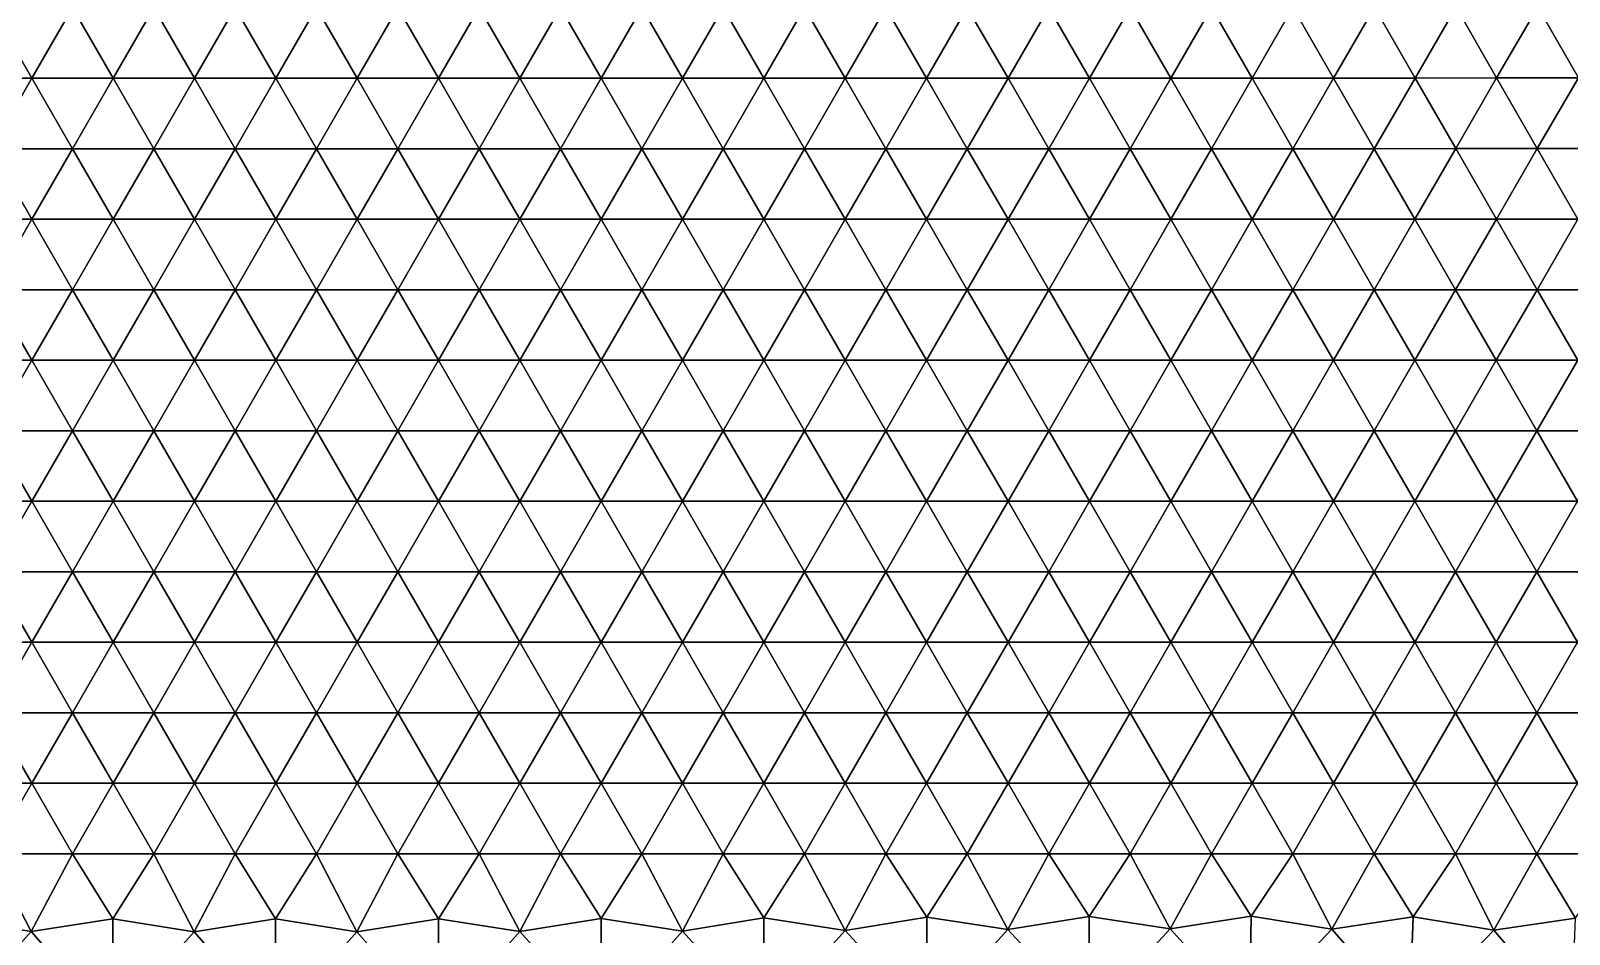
# Model space of a CAD drawing. Header units: metres. Extents: x 1 to 72, y -280 to 0.
# Drawn here: x 8.298 to 12.08, y -7.698 to -5.478 of the extents above; entities that cross this region are included whole.
import ezdxf

# ---------------------------------------------------------------- set-up
doc = ezdxf.new("R2010")
doc.units = ezdxf.units.M

msp = doc.modelspace()

# ---------------------------------------------------------------- linework, layer by layer
at = {"layer": 'layer', "color": 0}
for points in [[(8.10005, -5.5947), (8.30006, -5.59471), (8.20012, -5.42145)], [(8.20012, -5.42145), (8.30006, -5.59471), (8.40013, -5.42147)], [(8.30006, -5.59471), (8.50005, -5.59472), (8.40013, -5.42147)], [(8.40013, -5.42147), (8.50005, -5.59472), (8.60011, -5.42149)], [(8.50005, -5.59472), (8.70004, -5.59472), (8.60011, -5.42149)], [(8.60011, -5.42149), (8.70004, -5.59472), (8.80008, -5.4215)], [(8.70004, -5.59472), (8.90003, -5.59473), (8.80008, -5.4215)], [(8.80008, -5.4215), (8.90003, -5.59473), (9.00004, -5.42151)], [(8.90003, -5.59473), (9.10001, -5.59473), (9.00004, -5.42151)], [(9.00004, -5.42151), (9.10001, -5.59473), (9.2, -5.4215)], [(9.10001, -5.59473), (9.29999, -5.59472), (9.2, -5.4215)], [(9.2, -5.4215), (9.29999, -5.59472), (9.39997, -5.42149)], [(9.29999, -5.59472), (9.49998, -5.59472), (9.39997, -5.42149)], [(9.39997, -5.42149), (9.49998, -5.59472), (9.59995, -5.42148)], [(9.49998, -5.59472), (9.69998, -5.59471), (9.59995, -5.42148)], [(9.59995, -5.42148), (9.69998, -5.59471), (9.79995, -5.42147)], [(9.69998, -5.59471), (9.89998, -5.59471), (9.79995, -5.42147)], [(9.79995, -5.42147), (9.89998, -5.59471), (9.99995, -5.42147)], [(9.89998, -5.59471), (10.1, -5.59471), (9.99995, -5.42147)], [(9.99995, -5.42147), (10.1, -5.59471), (10.2, -5.42147)], [(10.1, -5.59471), (10.3, -5.59471), (10.2, -5.42147)], [(10.2, -5.42147), (10.3, -5.59471), (10.4, -5.42148)], [(10.3, -5.59471), (10.5, -5.59471), (10.4, -5.42148)], [(10.4, -5.42148), (10.5, -5.59471), (10.6, -5.42147)], [(10.5, -5.59471), (10.7, -5.5947), (10.6, -5.42147)], [(10.6, -5.42147), (10.7, -5.5947), (10.8, -5.42145)], [(10.7, -5.5947), (10.9, -5.59468), (10.8, -5.42145)], [(10.8, -5.42145), (10.9, -5.59468), (11, -5.42139)], [(10.9, -5.59468), (11.1001, -5.59463), (11, -5.42139)], [(11, -5.42139), (11.1001, -5.59463), (11.2001, -5.42129)], [(11.1001, -5.59463), (11.3001, -5.59454), (11.2001, -5.42129)], [(11.2001, -5.42129), (11.3001, -5.59454), (11.4003, -5.4211)], [(11.3001, -5.59454), (11.5003, -5.5944), (11.4003, -5.4211)], [(11.4003, -5.4211), (11.5003, -5.5944), (11.6007, -5.42078)], [(11.5003, -5.5944), (11.7007, -5.59418), (11.6007, -5.42078)], [(11.6007, -5.42078), (11.7007, -5.59418), (11.8014, -5.42031)], [(11.7007, -5.59418), (11.9012, -5.59391), (11.8014, -5.42031)], [(11.8014, -5.42031), (11.9012, -5.59391), (12.0026, -5.41982)], [(11.9012, -5.59391), (12.1021, -5.59366), (12.0026, -5.41982)], [(12.0026, -5.41982), (12.1021, -5.59366), (12.2041, -5.41961)], [(8.10005, -5.5947), (8.20003, -5.76793), (8.30006, -5.59471)], [(8.20003, -5.76793), (8.40003, -5.76793), (8.30006, -5.59471)], [(8.30006, -5.59471), (8.40003, -5.76793), (8.50005, -5.59472)], [(8.40003, -5.76793), (8.60002, -5.76794), (8.50005, -5.59472)], [(8.50005, -5.59472), (8.60002, -5.76794), (8.70004, -5.59472)], [(8.60002, -5.76794), (8.80001, -5.76794), (8.70004, -5.59472)], [(8.70004, -5.59472), (8.80001, -5.76794), (8.90003, -5.59473)], [(8.80001, -5.76794), (9.00001, -5.76794), (8.90003, -5.59473)], [(8.90003, -5.59473), (9.00001, -5.76794), (9.10001, -5.59473)], [(9.00001, -5.76794), (9.2, -5.76794), (9.10001, -5.59473)], [(9.10001, -5.59473), (9.2, -5.76794), (9.29999, -5.59472)], [(9.2, -5.76794), (9.39999, -5.76794), (9.29999, -5.59472)], [(9.29999, -5.59472), (9.39999, -5.76794), (9.49998, -5.59472)], [(9.39999, -5.76794), (9.59999, -5.76794), (9.49998, -5.59472)], [(9.49998, -5.59472), (9.59999, -5.76794), (9.69998, -5.59471)], [(9.59999, -5.76794), (9.79999, -5.76793), (9.69998, -5.59471)], [(9.69998, -5.59471), (9.79999, -5.76793), (9.89998, -5.59471)], [(9.79999, -5.76793), (9.99999, -5.76793), (9.89998, -5.59471)], [(9.89998, -5.59471), (9.99999, -5.76793), (10.1, -5.59471)], [(9.99999, -5.76793), (10.2, -5.76793), (10.1, -5.59471)], [(10.1, -5.59471), (10.2, -5.76793), (10.3, -5.59471)], [(10.2, -5.76793), (10.4, -5.76793), (10.3, -5.59471)], [(10.3, -5.59471), (10.4, -5.76793), (10.5, -5.59471)], [(10.4, -5.76793), (10.6, -5.76793), (10.5, -5.59471)], [(10.5, -5.59471), (10.6, -5.76793), (10.7, -5.5947)], [(10.6, -5.76793), (10.8, -5.76792), (10.7, -5.5947)], [(10.7, -5.5947), (10.8, -5.76792), (10.9, -5.59468)], [(10.8, -5.76792), (11, -5.7679), (10.9, -5.59468)], [(10.9, -5.59468), (11, -5.7679), (11.1001, -5.59463)], [(11, -5.7679), (11.2001, -5.76786), (11.1001, -5.59463)], [(11.1001, -5.59463), (11.2001, -5.76786), (11.3001, -5.59454)], [(11.2001, -5.76786), (11.4002, -5.76779), (11.3001, -5.59454)], [(11.3001, -5.59454), (11.4002, -5.76779), (11.5003, -5.5944)], [(11.4002, -5.76779), (11.6003, -5.76769), (11.5003, -5.5944)], [(11.5003, -5.5944), (11.6003, -5.76769), (11.7007, -5.59418)], [(11.6003, -5.76769), (11.8006, -5.76755), (11.7007, -5.59418)], [(11.7007, -5.59418), (11.8006, -5.76755), (11.9012, -5.59391)], [(11.8006, -5.76755), (12.001, -5.76739), (11.9012, -5.59391)], [(11.9012, -5.59391), (12.001, -5.76739), (12.1021, -5.59366)], [(12.001, -5.76739), (12.2017, -5.76716), (12.1021, -5.59366)], [(8.10001, -5.94115), (8.30001, -5.94115), (8.20003, -5.76793)], [(8.20003, -5.76793), (8.30001, -5.94115), (8.40003, -5.76793)], [(8.30001, -5.94115), (8.50001, -5.94115), (8.40003, -5.76793)], [(8.40003, -5.76793), (8.50001, -5.94115), (8.60002, -5.76794)], [(8.50001, -5.94115), (8.70001, -5.94115), (8.60002, -5.76794)], [(8.60002, -5.76794), (8.70001, -5.94115), (8.80001, -5.76794)], [(8.70001, -5.94115), (8.9, -5.94115), (8.80001, -5.76794)], [(8.80001, -5.76794), (8.9, -5.94115), (9.00001, -5.76794)], [(8.9, -5.94115), (9.1, -5.94115), (9.00001, -5.76794)], [(9.00001, -5.76794), (9.1, -5.94115), (9.2, -5.76794)], [(9.1, -5.94115), (9.3, -5.94115), (9.2, -5.76794)], [(9.2, -5.76794), (9.3, -5.94115), (9.39999, -5.76794)], [(9.3, -5.94115), (9.5, -5.94115), (9.39999, -5.76794)], [(9.39999, -5.76794), (9.5, -5.94115), (9.59999, -5.76794)], [(9.5, -5.94115), (9.7, -5.94115), (9.59999, -5.76794)], [(9.59999, -5.76794), (9.7, -5.94115), (9.79999, -5.76793)], [(9.7, -5.94115), (9.9, -5.94115), (9.79999, -5.76793)], [(9.79999, -5.76793), (9.9, -5.94115), (9.99999, -5.76793)], [(9.9, -5.94115), (10.1, -5.94115), (9.99999, -5.76793)], [(9.99999, -5.76793), (10.1, -5.94115), (10.2, -5.76793)], [(10.1, -5.94115), (10.3, -5.94115), (10.2, -5.76793)], [(10.2, -5.76793), (10.3, -5.94115), (10.4, -5.76793)], [(10.3, -5.94115), (10.5, -5.94114), (10.4, -5.76793)], [(10.4, -5.76793), (10.5, -5.94114), (10.6, -5.76793)], [(10.5, -5.94114), (10.7, -5.94114), (10.6, -5.76793)], [(10.6, -5.76793), (10.7, -5.94114), (10.8, -5.76792)], [(10.7, -5.94114), (10.9, -5.94113), (10.8, -5.76792)], [(10.8, -5.76792), (10.9, -5.94113), (11, -5.7679)], [(10.9, -5.94113), (11.1, -5.94111), (11, -5.7679)], [(11, -5.7679), (11.1, -5.94111), (11.2001, -5.76786)], [(11.1, -5.94111), (11.3001, -5.94108), (11.2001, -5.76786)], [(11.2001, -5.76786), (11.3001, -5.94108), (11.4002, -5.76779)], [(11.3001, -5.94108), (11.5001, -5.94104), (11.4002, -5.76779)], [(11.4002, -5.76779), (11.5001, -5.94104), (11.6003, -5.76769)], [(11.5001, -5.94104), (11.7003, -5.94097), (11.6003, -5.76769)], [(11.6003, -5.76769), (11.7003, -5.94097), (11.8006, -5.76755)], [(11.7003, -5.94097), (11.9005, -5.94088), (11.8006, -5.76755)], [(11.8006, -5.76755), (11.9005, -5.94088), (12.001, -5.76739)], [(11.9005, -5.94088), (12.1009, -5.94074), (12.001, -5.76739)], [(12.001, -5.76739), (12.1009, -5.94074), (12.2017, -5.76716)], [(8.10001, -5.94115), (8.20001, -6.11436), (8.30001, -5.94115)], [(8.20001, -6.11436), (8.4, -6.11436), (8.30001, -5.94115)], [(8.30001, -5.94115), (8.4, -6.11436), (8.50001, -5.94115)], [(8.4, -6.11436), (8.6, -6.11436), (8.50001, -5.94115)], [(8.50001, -5.94115), (8.6, -6.11436), (8.70001, -5.94115)], [(8.6, -6.11436), (8.8, -6.11436), (8.70001, -5.94115)], [(8.70001, -5.94115), (8.8, -6.11436), (8.9, -5.94115)], [(8.8, -6.11436), (9, -6.11436), (8.9, -5.94115)], [(8.9, -5.94115), (9, -6.11436), (9.1, -5.94115)], [(9, -6.11436), (9.2, -6.11436), (9.1, -5.94115)], [(9.1, -5.94115), (9.2, -6.11436), (9.3, -5.94115)], [(9.2, -6.11436), (9.4, -6.11436), (9.3, -5.94115)], [(9.3, -5.94115), (9.4, -6.11436), (9.5, -5.94115)], [(9.4, -6.11436), (9.6, -6.11436), (9.5, -5.94115)], [(9.5, -5.94115), (9.6, -6.11436), (9.7, -5.94115)], [(9.6, -6.11436), (9.8, -6.11436), (9.7, -5.94115)], [(9.7, -5.94115), (9.8, -6.11436), (9.9, -5.94115)], [(9.8, -6.11436), (10, -6.11436), (9.9, -5.94115)], [(9.9, -5.94115), (10, -6.11436), (10.1, -5.94115)], [(10, -6.11436), (10.2, -6.11436), (10.1, -5.94115)], [(10.1, -5.94115), (10.2, -6.11436), (10.3, -5.94115)], [(10.2, -6.11436), (10.4, -6.11435), (10.3, -5.94115)], [(10.3, -5.94115), (10.4, -6.11435), (10.5, -5.94114)], [(10.4, -6.11435), (10.6, -6.11435), (10.5, -5.94114)], [(10.5, -5.94114), (10.6, -6.11435), (10.7, -5.94114)], [(10.6, -6.11435), (10.8, -6.11435), (10.7, -5.94114)], [(10.7, -5.94114), (10.8, -6.11435), (10.9, -5.94113)], [(10.8, -6.11435), (11, -6.11434), (10.9, -5.94113)], [(10.9, -5.94113), (11, -6.11434), (11.1, -5.94111)], [(11, -6.11434), (11.2, -6.11433), (11.1, -5.94111)], [(11.1, -5.94111), (11.2, -6.11433), (11.3001, -5.94108)], [(11.2, -6.11433), (11.4001, -6.11431), (11.3001, -5.94108)], [(11.3001, -5.94108), (11.4001, -6.11431), (11.5001, -5.94104)], [(11.4001, -6.11431), (11.6001, -6.11428), (11.5001, -5.94104)], [(11.5001, -5.94104), (11.6001, -6.11428), (11.7003, -5.94097)], [(11.6001, -6.11428), (11.8002, -6.11423), (11.7003, -5.94097)], [(11.7003, -5.94097), (11.8002, -6.11423), (11.9005, -5.94088)], [(11.8002, -6.11423), (12.0004, -6.11415), (11.9005, -5.94088)], [(11.9005, -5.94088), (12.0004, -6.11415), (12.1009, -5.94074)], [(12.0004, -6.11415), (12.2008, -6.11403), (12.1009, -5.94074)], [(8.1, -6.28756), (8.3, -6.28756), (8.20001, -6.11436)], [(8.20001, -6.11436), (8.3, -6.28756), (8.4, -6.11436)], [(8.3, -6.28756), (8.5, -6.28756), (8.4, -6.11436)], [(8.4, -6.11436), (8.5, -6.28756), (8.6, -6.11436)], [(8.5, -6.28756), (8.7, -6.28756), (8.6, -6.11436)], [(8.6, -6.11436), (8.7, -6.28756), (8.8, -6.11436)], [(8.7, -6.28756), (8.9, -6.28756), (8.8, -6.11436)], [(8.8, -6.11436), (8.9, -6.28756), (9, -6.11436)], [(8.9, -6.28756), (9.1, -6.28756), (9, -6.11436)], [(9, -6.11436), (9.1, -6.28756), (9.2, -6.11436)], [(9.1, -6.28756), (9.3, -6.28756), (9.2, -6.11436)], [(9.2, -6.11436), (9.3, -6.28756), (9.4, -6.11436)], [(9.3, -6.28756), (9.5, -6.28756), (9.4, -6.11436)], [(9.4, -6.11436), (9.5, -6.28756), (9.6, -6.11436)], [(9.5, -6.28756), (9.7, -6.28756), (9.6, -6.11436)], [(9.6, -6.11436), (9.7, -6.28756), (9.8, -6.11436)], [(9.7, -6.28756), (9.9, -6.28756), (9.8, -6.11436)], [(9.8, -6.11436), (9.9, -6.28756), (10, -6.11436)], [(9.9, -6.28756), (10.1, -6.28756), (10, -6.11436)], [(10, -6.11436), (10.1, -6.28756), (10.2, -6.11436)], [(10.1, -6.28756), (10.3, -6.28756), (10.2, -6.11436)], [(10.2, -6.11436), (10.3, -6.28756), (10.4, -6.11435)], [(10.3, -6.28756), (10.5, -6.28756), (10.4, -6.11435)], [(10.4, -6.11435), (10.5, -6.28756), (10.6, -6.11435)], [(10.5, -6.28756), (10.7, -6.28756), (10.6, -6.11435)], [(10.6, -6.11435), (10.7, -6.28756), (10.8, -6.11435)], [(10.7, -6.28756), (10.9, -6.28756), (10.8, -6.11435)], [(10.8, -6.11435), (10.9, -6.28756), (11, -6.11434)], [(10.9, -6.28756), (11.1, -6.28755), (11, -6.11434)], [(11, -6.11434), (11.1, -6.28755), (11.2, -6.11433)], [(11.1, -6.28755), (11.3, -6.28754), (11.2, -6.11433)], [(11.2, -6.11433), (11.3, -6.28754), (11.4001, -6.11431)], [(11.3, -6.28754), (11.5001, -6.28753), (11.4001, -6.11431)], [(11.4001, -6.11431), (11.5001, -6.28753), (11.6001, -6.11428)], [(11.5001, -6.28753), (11.7001, -6.2875), (11.6001, -6.11428)], [(11.6001, -6.11428), (11.7001, -6.2875), (11.8002, -6.11423)], [(11.7001, -6.2875), (11.9002, -6.28747), (11.8002, -6.11423)], [(11.8002, -6.11423), (11.9002, -6.28747), (12.0004, -6.11415)], [(11.9002, -6.28747), (12.1004, -6.28741), (12.0004, -6.11415)], [(12.0004, -6.11415), (12.1004, -6.28741), (12.2008, -6.11403)], [(8.1, -6.28756), (8.2, -6.46077), (8.3, -6.28756)], [(8.2, -6.46077), (8.4, -6.46077), (8.3, -6.28756)], [(8.3, -6.28756), (8.4, -6.46077), (8.5, -6.28756)], [(8.4, -6.46077), (8.6, -6.46077), (8.5, -6.28756)], [(8.5, -6.28756), (8.6, -6.46077), (8.7, -6.28756)], [(8.6, -6.46077), (8.8, -6.46077), (8.7, -6.28756)], [(8.7, -6.28756), (8.8, -6.46077), (8.9, -6.28756)], [(8.8, -6.46077), (9, -6.46077), (8.9, -6.28756)], [(8.9, -6.28756), (9, -6.46077), (9.1, -6.28756)], [(9, -6.46077), (9.2, -6.46077), (9.1, -6.28756)], [(9.1, -6.28756), (9.2, -6.46077), (9.3, -6.28756)], [(9.2, -6.46077), (9.4, -6.46077), (9.3, -6.28756)], [(9.3, -6.28756), (9.4, -6.46077), (9.5, -6.28756)], [(9.4, -6.46077), (9.6, -6.46077), (9.5, -6.28756)], [(9.5, -6.28756), (9.6, -6.46077), (9.7, -6.28756)], [(9.6, -6.46077), (9.8, -6.46077), (9.7, -6.28756)], [(9.7, -6.28756), (9.8, -6.46077), (9.9, -6.28756)], [(9.8, -6.46077), (10, -6.46077), (9.9, -6.28756)], [(9.9, -6.28756), (10, -6.46077), (10.1, -6.28756)], [(10, -6.46077), (10.2, -6.46077), (10.1, -6.28756)], [(10.1, -6.28756), (10.2, -6.46077), (10.3, -6.28756)], [(10.2, -6.46077), (10.4, -6.46077), (10.3, -6.28756)], [(10.3, -6.28756), (10.4, -6.46077), (10.5, -6.28756)], [(10.4, -6.46077), (10.6, -6.46077), (10.5, -6.28756)], [(10.5, -6.28756), (10.6, -6.46077), (10.7, -6.28756)], [(10.6, -6.46077), (10.8, -6.46077), (10.7, -6.28756)], [(10.7, -6.28756), (10.8, -6.46077), (10.9, -6.28756)], [(10.8, -6.46077), (11, -6.46076), (10.9, -6.28756)], [(10.9, -6.28756), (11, -6.46076), (11.1, -6.28755)], [(11, -6.46076), (11.2, -6.46076), (11.1, -6.28755)], [(11.1, -6.28755), (11.2, -6.46076), (11.3, -6.28754)], [(11.2, -6.46076), (11.4, -6.46075), (11.3, -6.28754)], [(11.3, -6.28754), (11.4, -6.46075), (11.5001, -6.28753)], [(11.4, -6.46075), (11.6001, -6.46074), (11.5001, -6.28753)], [(11.5001, -6.28753), (11.6001, -6.46074), (11.7001, -6.2875)], [(11.6001, -6.46074), (11.8001, -6.46072), (11.7001, -6.2875)], [(11.7001, -6.2875), (11.8001, -6.46072), (11.9002, -6.28747)], [(11.8001, -6.46072), (12.0002, -6.4607), (11.9002, -6.28747)], [(11.9002, -6.28747), (12.0002, -6.4607), (12.1004, -6.28741)], [(12.0002, -6.4607), (12.2003, -6.46065), (12.1004, -6.28741)], [(8.1, -6.63397), (8.3, -6.63397), (8.2, -6.46077)], [(8.2, -6.46077), (8.3, -6.63397), (8.4, -6.46077)], [(8.3, -6.63397), (8.5, -6.63397), (8.4, -6.46077)], [(8.4, -6.46077), (8.5, -6.63397), (8.6, -6.46077)], [(8.5, -6.63397), (8.7, -6.63397), (8.6, -6.46077)], [(8.6, -6.46077), (8.7, -6.63397), (8.8, -6.46077)], [(8.7, -6.63397), (8.9, -6.63397), (8.8, -6.46077)], [(8.8, -6.46077), (8.9, -6.63397), (9, -6.46077)], [(8.9, -6.63397), (9.1, -6.63397), (9, -6.46077)], [(9, -6.46077), (9.1, -6.63397), (9.2, -6.46077)], [(9.1, -6.63397), (9.3, -6.63397), (9.2, -6.46077)], [(9.2, -6.46077), (9.3, -6.63397), (9.4, -6.46077)], [(9.3, -6.63397), (9.5, -6.63397), (9.4, -6.46077)], [(9.4, -6.46077), (9.5, -6.63397), (9.6, -6.46077)], [(9.5, -6.63397), (9.7, -6.63397), (9.6, -6.46077)], [(9.6, -6.46077), (9.7, -6.63397), (9.8, -6.46077)], [(9.7, -6.63397), (9.9, -6.63397), (9.8, -6.46077)], [(9.8, -6.46077), (9.9, -6.63397), (10, -6.46077)], [(9.9, -6.63397), (10.1, -6.63397), (10, -6.46077)], [(10, -6.46077), (10.1, -6.63397), (10.2, -6.46077)], [(10.1, -6.63397), (10.3, -6.63397), (10.2, -6.46077)], [(10.2, -6.46077), (10.3, -6.63397), (10.4, -6.46077)], [(10.3, -6.63397), (10.5, -6.63397), (10.4, -6.46077)], [(10.4, -6.46077), (10.5, -6.63397), (10.6, -6.46077)], [(10.5, -6.63397), (10.7, -6.63397), (10.6, -6.46077)], [(10.6, -6.46077), (10.7, -6.63397), (10.8, -6.46077)], [(10.7, -6.63397), (10.9, -6.63397), (10.8, -6.46077)], [(10.8, -6.46077), (10.9, -6.63397), (11, -6.46076)], [(10.9, -6.63397), (11.1, -6.63397), (11, -6.46076)], [(11, -6.46076), (11.1, -6.63397), (11.2, -6.46076)], [(11.1, -6.63397), (11.3, -6.63397), (11.2, -6.46076)], [(11.2, -6.46076), (11.3, -6.63397), (11.4, -6.46075)], [(11.3, -6.63397), (11.5, -6.63396), (11.4, -6.46075)], [(11.4, -6.46075), (11.5, -6.63396), (11.6001, -6.46074)], [(11.5, -6.63396), (11.7, -6.63395), (11.6001, -6.46074)], [(11.6001, -6.46074), (11.7, -6.63395), (11.8001, -6.46072)], [(11.7, -6.63395), (11.9001, -6.63394), (11.8001, -6.46072)], [(11.8001, -6.46072), (11.9001, -6.63394), (12.0002, -6.4607)], [(11.9001, -6.63394), (12.1002, -6.63392), (12.0002, -6.4607)], [(12.0002, -6.4607), (12.1002, -6.63392), (12.2003, -6.46065)], [(8.1, -6.63397), (8.2, -6.80718), (8.3, -6.63397)], [(8.2, -6.80718), (8.4, -6.80718), (8.3, -6.63397)], [(8.3, -6.63397), (8.4, -6.80718), (8.5, -6.63397)], [(8.4, -6.80718), (8.6, -6.80718), (8.5, -6.63397)], [(8.5, -6.63397), (8.6, -6.80718), (8.7, -6.63397)], [(8.6, -6.80718), (8.8, -6.80718), (8.7, -6.63397)], [(8.7, -6.63397), (8.8, -6.80718), (8.9, -6.63397)], [(8.8, -6.80718), (9, -6.80718), (8.9, -6.63397)], [(8.9, -6.63397), (9, -6.80718), (9.1, -6.63397)], [(9, -6.80718), (9.2, -6.80718), (9.1, -6.63397)], [(9.1, -6.63397), (9.2, -6.80718), (9.3, -6.63397)], [(9.2, -6.80718), (9.4, -6.80718), (9.3, -6.63397)], [(9.3, -6.63397), (9.4, -6.80718), (9.5, -6.63397)], [(9.4, -6.80718), (9.6, -6.80718), (9.5, -6.63397)], [(9.5, -6.63397), (9.6, -6.80718), (9.7, -6.63397)], [(9.6, -6.80718), (9.8, -6.80718), (9.7, -6.63397)], [(9.7, -6.63397), (9.8, -6.80718), (9.9, -6.63397)], [(9.8, -6.80718), (10, -6.80718), (9.9, -6.63397)], [(9.9, -6.63397), (10, -6.80718), (10.1, -6.63397)], [(10, -6.80718), (10.2, -6.80718), (10.1, -6.63397)], [(10.1, -6.63397), (10.2, -6.80718), (10.3, -6.63397)], [(10.2, -6.80718), (10.4, -6.80718), (10.3, -6.63397)], [(10.3, -6.63397), (10.4, -6.80718), (10.5, -6.63397)], [(10.4, -6.80718), (10.6, -6.80718), (10.5, -6.63397)], [(10.5, -6.63397), (10.6, -6.80718), (10.7, -6.63397)], [(10.6, -6.80718), (10.8, -6.80718), (10.7, -6.63397)], [(10.7, -6.63397), (10.8, -6.80718), (10.9, -6.63397)], [(10.8, -6.80718), (11, -6.80718), (10.9, -6.63397)], [(10.9, -6.63397), (11, -6.80718), (11.1, -6.63397)], [(11, -6.80718), (11.2, -6.80718), (11.1, -6.63397)], [(11.1, -6.63397), (11.2, -6.80718), (11.3, -6.63397)], [(11.2, -6.80718), (11.4, -6.80717), (11.3, -6.63397)], [(11.3, -6.63397), (11.4, -6.80717), (11.5, -6.63396)], [(11.4, -6.80717), (11.6, -6.80717), (11.5, -6.63396)], [(11.5, -6.63396), (11.6, -6.80717), (11.7, -6.63395)], [(11.6, -6.80717), (11.8, -6.80716), (11.7, -6.63395)], [(11.7, -6.63395), (11.8, -6.80716), (11.9001, -6.63394)], [(11.8, -6.80716), (12.0001, -6.80715), (11.9001, -6.63394)], [(11.9001, -6.63394), (12.0001, -6.80715), (12.1002, -6.63392)], [(12.0001, -6.80715), (12.2001, -6.80714), (12.1002, -6.63392)], [(8.1, -6.98038), (8.3, -6.98038), (8.2, -6.80718)], [(8.2, -6.80718), (8.3, -6.98038), (8.4, -6.80718)], [(8.3, -6.98038), (8.5, -6.98038), (8.4, -6.80718)], [(8.4, -6.80718), (8.5, -6.98038), (8.6, -6.80718)], [(8.5, -6.98038), (8.7, -6.98038), (8.6, -6.80718)], [(8.6, -6.80718), (8.7, -6.98038), (8.8, -6.80718)], [(8.7, -6.98038), (8.9, -6.98038), (8.8, -6.80718)], [(8.8, -6.80718), (8.9, -6.98038), (9, -6.80718)], [(8.9, -6.98038), (9.1, -6.98038), (9, -6.80718)], [(9, -6.80718), (9.1, -6.98038), (9.2, -6.80718)], [(9.1, -6.98038), (9.3, -6.98038), (9.2, -6.80718)], [(9.2, -6.80718), (9.3, -6.98038), (9.4, -6.80718)], [(9.3, -6.98038), (9.5, -6.98038), (9.4, -6.80718)], [(9.4, -6.80718), (9.5, -6.98038), (9.6, -6.80718)], [(9.5, -6.98038), (9.7, -6.98038), (9.6, -6.80718)], [(9.6, -6.80718), (9.7, -6.98038), (9.8, -6.80718)], [(9.7, -6.98038), (9.9, -6.98038), (9.8, -6.80718)], [(9.8, -6.80718), (9.9, -6.98038), (10, -6.80718)], [(9.9, -6.98038), (10.1, -6.98038), (10, -6.80718)], [(10, -6.80718), (10.1, -6.98038), (10.2, -6.80718)], [(10.1, -6.98038), (10.3, -6.98038), (10.2, -6.80718)], [(10.2, -6.80718), (10.3, -6.98038), (10.4, -6.80718)], [(10.3, -6.98038), (10.5, -6.98038), (10.4, -6.80718)], [(10.4, -6.80718), (10.5, -6.98038), (10.6, -6.80718)], [(10.5, -6.98038), (10.7, -6.98038), (10.6, -6.80718)], [(10.6, -6.80718), (10.7, -6.98038), (10.8, -6.80718)], [(10.7, -6.98038), (10.9, -6.98038), (10.8, -6.80718)], [(10.8, -6.80718), (10.9, -6.98038), (11, -6.80718)], [(10.9, -6.98038), (11.1, -6.98038), (11, -6.80718)], [(11, -6.80718), (11.1, -6.98038), (11.2, -6.80718)], [(11.1, -6.98038), (11.3, -6.98038), (11.2, -6.80718)], [(11.2, -6.80718), (11.3, -6.98038), (11.4, -6.80717)], [(11.3, -6.98038), (11.5, -6.98038), (11.4, -6.80717)], [(11.4, -6.80717), (11.5, -6.98038), (11.6, -6.80717)], [(11.5, -6.98038), (11.7, -6.98038), (11.6, -6.80717)], [(11.6, -6.80717), (11.7, -6.98038), (11.8, -6.80716)], [(11.7, -6.98038), (11.9, -6.98037), (11.8, -6.80716)], [(11.8, -6.80716), (11.9, -6.98037), (12.0001, -6.80715)], [(11.9, -6.98037), (12.1001, -6.98037), (12.0001, -6.80715)], [(12.0001, -6.80715), (12.1001, -6.98037), (12.2001, -6.80714)], [(8.1, -6.98038), (8.2, -7.15359), (8.3, -6.98038)], [(8.2, -7.15359), (8.4, -7.15359), (8.3, -6.98038)], [(8.3, -6.98038), (8.4, -7.15359), (8.5, -6.98038)], [(8.4, -7.15359), (8.6, -7.15359), (8.5, -6.98038)], [(8.5, -6.98038), (8.6, -7.15359), (8.7, -6.98038)], [(8.6, -7.15359), (8.8, -7.15359), (8.7, -6.98038)], [(8.7, -6.98038), (8.8, -7.15359), (8.9, -6.98038)], [(8.8, -7.15359), (9, -7.15359), (8.9, -6.98038)], [(8.9, -6.98038), (9, -7.15359), (9.1, -6.98038)], [(9, -7.15359), (9.2, -7.15359), (9.1, -6.98038)], [(9.1, -6.98038), (9.2, -7.15359), (9.3, -6.98038)], [(9.2, -7.15359), (9.4, -7.15359), (9.3, -6.98038)], [(9.3, -6.98038), (9.4, -7.15359), (9.5, -6.98038)], [(9.4, -7.15359), (9.6, -7.15359), (9.5, -6.98038)], [(9.5, -6.98038), (9.6, -7.15359), (9.7, -6.98038)], [(9.6, -7.15359), (9.8, -7.15359), (9.7, -6.98038)], [(9.7, -6.98038), (9.8, -7.15359), (9.9, -6.98038)], [(9.8, -7.15359), (10, -7.15359), (9.9, -6.98038)], [(9.9, -6.98038), (10, -7.15359), (10.1, -6.98038)], [(10, -7.15359), (10.2, -7.15359), (10.1, -6.98038)], [(10.1, -6.98038), (10.2, -7.15359), (10.3, -6.98038)], [(10.2, -7.15359), (10.4, -7.15359), (10.3, -6.98038)], [(10.3, -6.98038), (10.4, -7.15359), (10.5, -6.98038)], [(10.4, -7.15359), (10.6, -7.15359), (10.5, -6.98038)], [(10.5, -6.98038), (10.6, -7.15359), (10.7, -6.98038)], [(10.6, -7.15359), (10.8, -7.15359), (10.7, -6.98038)], [(10.7, -6.98038), (10.8, -7.15359), (10.9, -6.98038)], [(10.8, -7.15359), (11, -7.15359), (10.9, -6.98038)], [(10.9, -6.98038), (11, -7.15359), (11.1, -6.98038)], [(11, -7.15359), (11.2, -7.15359), (11.1, -6.98038)], [(11.1, -6.98038), (11.2, -7.15359), (11.3, -6.98038)], [(11.2, -7.15359), (11.4, -7.15359), (11.3, -6.98038)], [(11.3, -6.98038), (11.4, -7.15359), (11.5, -6.98038)], [(11.4, -7.15359), (11.6, -7.15359), (11.5, -6.98038)], [(11.5, -6.98038), (11.6, -7.15359), (11.7, -6.98038)], [(11.6, -7.15359), (11.8, -7.15359), (11.7, -6.98038)], [(11.7, -6.98038), (11.8, -7.15359), (11.9, -6.98037)], [(11.8, -7.15359), (12, -7.15358), (11.9, -6.98037)], [(11.9, -6.98037), (12, -7.15358), (12.1001, -6.98037)], [(12, -7.15358), (12.2001, -7.15358), (12.1001, -6.98037)], [(8.1, -7.32679), (8.3, -7.32679), (8.2, -7.15359)], [(8.2, -7.15359), (8.3, -7.32679), (8.4, -7.15359)], [(8.3, -7.32679), (8.5, -7.32679), (8.4, -7.15359)], [(8.4, -7.15359), (8.5, -7.32679), (8.6, -7.15359)], [(8.5, -7.32679), (8.7, -7.32679), (8.6, -7.15359)], [(8.6, -7.15359), (8.7, -7.32679), (8.8, -7.15359)], [(8.7, -7.32679), (8.9, -7.32679), (8.8, -7.15359)], [(8.8, -7.15359), (8.9, -7.32679), (9, -7.15359)], [(8.9, -7.32679), (9.1, -7.32679), (9, -7.15359)], [(9, -7.15359), (9.1, -7.32679), (9.2, -7.15359)], [(9.1, -7.32679), (9.3, -7.32679), (9.2, -7.15359)], [(9.2, -7.15359), (9.3, -7.32679), (9.4, -7.15359)], [(9.3, -7.32679), (9.5, -7.32679), (9.4, -7.15359)], [(9.4, -7.15359), (9.5, -7.32679), (9.6, -7.15359)], [(9.5, -7.32679), (9.7, -7.32679), (9.6, -7.15359)], [(9.6, -7.15359), (9.7, -7.32679), (9.8, -7.15359)], [(9.7, -7.32679), (9.9, -7.32679), (9.8, -7.15359)], [(9.8, -7.15359), (9.9, -7.32679), (10, -7.15359)], [(9.9, -7.32679), (10.1, -7.32679), (10, -7.15359)], [(10, -7.15359), (10.1, -7.32679), (10.2, -7.15359)], [(10.1, -7.32679), (10.3, -7.32679), (10.2, -7.15359)], [(10.2, -7.15359), (10.3, -7.32679), (10.4, -7.15359)], [(10.3, -7.32679), (10.5, -7.32679), (10.4, -7.15359)], [(10.4, -7.15359), (10.5, -7.32679), (10.6, -7.15359)], [(10.5, -7.32679), (10.7, -7.32679), (10.6, -7.15359)], [(10.6, -7.15359), (10.7, -7.32679), (10.8, -7.15359)], [(10.7, -7.32679), (10.9, -7.32679), (10.8, -7.15359)], [(10.8, -7.15359), (10.9, -7.32679), (11, -7.15359)], [(10.9, -7.32679), (11.1, -7.32679), (11, -7.15359)], [(11, -7.15359), (11.1, -7.32679), (11.2, -7.15359)], [(11.1, -7.32679), (11.3, -7.32679), (11.2, -7.15359)], [(11.2, -7.15359), (11.3, -7.32679), (11.4, -7.15359)], [(11.3, -7.32679), (11.5, -7.32679), (11.4, -7.15359)], [(11.4, -7.15359), (11.5, -7.32679), (11.6, -7.15359)], [(11.5, -7.32679), (11.7, -7.32679), (11.6, -7.15359)], [(11.6, -7.15359), (11.7, -7.32679), (11.8, -7.15359)], [(11.7, -7.32679), (11.9, -7.32679), (11.8, -7.15359)], [(11.8, -7.15359), (11.9, -7.32679), (12, -7.15358)], [(11.9, -7.32679), (12.1, -7.32679), (12, -7.15358)], [(12, -7.15358), (12.1, -7.32679), (12.2001, -7.15358)], [(8.1, -7.32679), (8.2, -7.5), (8.3, -7.32679)], [(8.2, -7.5), (8.4, -7.5), (8.3, -7.32679)], [(8.3, -7.32679), (8.4, -7.5), (8.5, -7.32679)], [(8.4, -7.5), (8.6, -7.5), (8.5, -7.32679)], [(8.5, -7.32679), (8.6, -7.5), (8.7, -7.32679)], [(8.6, -7.5), (8.8, -7.5), (8.7, -7.32679)], [(8.7, -7.32679), (8.8, -7.5), (8.9, -7.32679)], [(8.8, -7.5), (9, -7.5), (8.9, -7.32679)], [(8.9, -7.32679), (9, -7.5), (9.1, -7.32679)], [(9, -7.5), (9.2, -7.5), (9.1, -7.32679)], [(9.1, -7.32679), (9.2, -7.5), (9.3, -7.32679)], [(9.2, -7.5), (9.4, -7.5), (9.3, -7.32679)], [(9.3, -7.32679), (9.4, -7.5), (9.5, -7.32679)], [(9.4, -7.5), (9.6, -7.5), (9.5, -7.32679)], [(9.5, -7.32679), (9.6, -7.5), (9.7, -7.32679)], [(9.6, -7.5), (9.8, -7.5), (9.7, -7.32679)], [(9.7, -7.32679), (9.8, -7.5), (9.9, -7.32679)], [(9.8, -7.5), (10, -7.5), (9.9, -7.32679)], [(9.9, -7.32679), (10, -7.5), (10.1, -7.32679)], [(10, -7.5), (10.2, -7.5), (10.1, -7.32679)], [(10.1, -7.32679), (10.2, -7.5), (10.3, -7.32679)], [(10.2, -7.5), (10.4, -7.5), (10.3, -7.32679)], [(10.3, -7.32679), (10.4, -7.5), (10.5, -7.32679)], [(10.4, -7.5), (10.6, -7.5), (10.5, -7.32679)], [(10.5, -7.32679), (10.6, -7.5), (10.7, -7.32679)], [(10.6, -7.5), (10.8, -7.5), (10.7, -7.32679)], [(10.7, -7.32679), (10.8, -7.5), (10.9, -7.32679)], [(10.8, -7.5), (11, -7.5), (10.9, -7.32679)], [(10.9, -7.32679), (11, -7.5), (11.1, -7.32679)], [(11, -7.5), (11.2, -7.5), (11.1, -7.32679)], [(11.1, -7.32679), (11.2, -7.5), (11.3, -7.32679)], [(11.2, -7.5), (11.4, -7.5), (11.3, -7.32679)], [(11.3, -7.32679), (11.4, -7.5), (11.5, -7.32679)], [(11.4, -7.5), (11.6, -7.5), (11.5, -7.32679)], [(11.5, -7.32679), (11.6, -7.5), (11.7, -7.32679)], [(11.6, -7.5), (11.8, -7.5), (11.7, -7.32679)], [(11.7, -7.32679), (11.8, -7.5), (11.9, -7.32679)], [(11.8, -7.5), (12, -7.5), (11.9, -7.32679)], [(11.9, -7.32679), (12, -7.5), (12.1, -7.32679)], [(12, -7.5), (12.2, -7.5), (12.1, -7.32679)], [(8.29908, -7.69138), (8.2, -7.5), (8.09932, -7.65889)], [(8.4, -7.5), (8.2, -7.5), (8.29908, -7.69138)], [(8.49929, -7.6596), (8.4, -7.5), (8.29908, -7.69138)], [(8.6, -7.5), (8.4, -7.5), (8.49929, -7.6596)], [(8.69916, -7.6921), (8.6, -7.5), (8.49929, -7.6596)], [(8.8, -7.5), (8.6, -7.5), (8.69916, -7.6921)], [(8.89943, -7.65998), (8.8, -7.5), (8.69916, -7.6921)], [(9, -7.5), (8.8, -7.5), (8.89943, -7.65998)], [(9.09943, -7.6921), (9, -7.5), (8.89943, -7.65998)], [(9.2, -7.5), (9, -7.5), (9.09943, -7.6921)], [(9.29969, -7.65961), (9.2, -7.5), (9.09943, -7.6921)], [(9.4, -7.5), (9.2, -7.5), (9.29969, -7.65961)], [(9.49974, -7.69124), (9.4, -7.5), (9.29969, -7.65961)], [(9.6, -7.5), (9.4, -7.5), (9.49974, -7.69124)], [(9.69992, -7.65868), (9.6, -7.5), (9.49974, -7.69124)], [(9.8, -7.5), (9.6, -7.5), (9.69992, -7.65868)], [(9.89997, -7.68992), (9.8, -7.5), (9.69992, -7.65868)], [(10, -7.5), (9.8, -7.5), (9.89997, -7.68992)], [(10.1001, -7.65752), (10, -7.5), (9.89997, -7.68992)], [(10.2, -7.5), (10, -7.5), (10.1001, -7.65752)], [(10.3001, -7.68834), (10.2, -7.5), (10.1001, -7.65752)], [(10.4, -7.5), (10.2, -7.5), (10.3001, -7.68834)], [(10.5001, -7.65611), (10.4, -7.5), (10.3001, -7.68834)], [(10.6, -7.5), (10.4, -7.5), (10.5001, -7.65611)], [(10.6997, -7.68637), (10.6, -7.5), (10.5001, -7.65611)], [(10.8, -7.5), (10.6, -7.5), (10.6997, -7.68637)], [(10.8995, -7.65437), (10.8, -7.5), (10.6997, -7.68637)], [(11, -7.5), (10.8, -7.5), (10.8995, -7.65437)], [(11.0983, -7.68463), (11, -7.5), (10.8995, -7.65437)], [(11.2, -7.5), (11, -7.5), (11.0983, -7.68463)], [(11.2979, -7.65348), (11.2, -7.5), (11.0983, -7.68463)], [(11.4, -7.5), (11.2, -7.5), (11.2979, -7.65348)], [(11.496, -7.68487), (11.4, -7.5), (11.2979, -7.65348)], [(11.6, -7.5), (11.4, -7.5), (11.496, -7.68487)], [(11.6959, -7.65479), (11.6, -7.5), (11.496, -7.68487)], [(11.8, -7.5), (11.6, -7.5), (11.6959, -7.65479)], [(11.8942, -7.68776), (11.8, -7.5), (11.6959, -7.65479)], [(12, -7.5), (11.8, -7.5), (11.8942, -7.68776)], [(12.0952, -7.65787), (12, -7.5), (11.8942, -7.68776)], [(12.2, -7.5), (12, -7.5), (12.0952, -7.65787)], [(8.29908, -7.69138), (8.09932, -7.65889), (8.09778, -7.91465)], [(8.49929, -7.6596), (8.29908, -7.69138), (8.49775, -7.91678)], [(8.69916, -7.6921), (8.49929, -7.6596), (8.49775, -7.91678)], [(8.89943, -7.65998), (8.69916, -7.6921), (8.8982, -7.91789)], [(9.09943, -7.6921), (8.89943, -7.65998), (8.8982, -7.91789)], [(9.29969, -7.65961), (9.09943, -7.6921), (9.29901, -7.91667)], [(9.49974, -7.69124), (9.29969, -7.65961), (9.29901, -7.91667)], [(9.69992, -7.65868), (9.49974, -7.69124), (9.6997, -7.91382)], [(9.89997, -7.68992), (9.69992, -7.65868), (9.6997, -7.91382)], [(10.1001, -7.65752), (9.89997, -7.68992), (10.1, -7.91049)], [(10.3001, -7.68834), (10.1001, -7.65752), (10.1, -7.91049)], [(10.5001, -7.65611), (10.3001, -7.68834), (10.5, -7.90664)], [(10.6997, -7.68637), (10.5001, -7.65611), (10.5, -7.90664)], [(10.8995, -7.65437), (10.6997, -7.68637), (10.8983, -7.90157)], [(11.0983, -7.68463), (10.8995, -7.65437), (10.8983, -7.90157)], [(11.2979, -7.65348), (11.0983, -7.68463), (11.2934, -7.89892)], [(11.496, -7.68487), (11.2979, -7.65348), (11.2934, -7.89892)], [(11.6959, -7.65479), (11.496, -7.68487), (11.6872, -7.90298)], [(11.8942, -7.68776), (11.6959, -7.65479), (11.6872, -7.90298)], [(12.0952, -7.65787), (11.8942, -7.68776), (12.0853, -7.91238)], [(8.49775, -7.91678), (8.29908, -7.69138), (8.09778, -7.91465)], [(8.8982, -7.91789), (8.69916, -7.6921), (8.49775, -7.91678)], [(9.29901, -7.91667), (9.09943, -7.6921), (8.8982, -7.91789)], [(9.6997, -7.91382), (9.49974, -7.69124), (9.29901, -7.91667)], [(10.1, -7.91049), (9.89997, -7.68992), (9.6997, -7.91382)], [(10.5, -7.90664), (10.3001, -7.68834), (10.1, -7.91049)], [(10.8983, -7.90157), (10.6997, -7.68637), (10.5, -7.90664)], [(11.2934, -7.89892), (11.0983, -7.68463), (10.8983, -7.90157)], [(11.6872, -7.90298), (11.496, -7.68487), (11.2934, -7.89892)], [(12.0853, -7.91238), (11.8942, -7.68776), (11.6872, -7.90298)]]:
    msp.add_3dface(points, dxfattribs=at)

doc.saveas('drawing.dxf')
